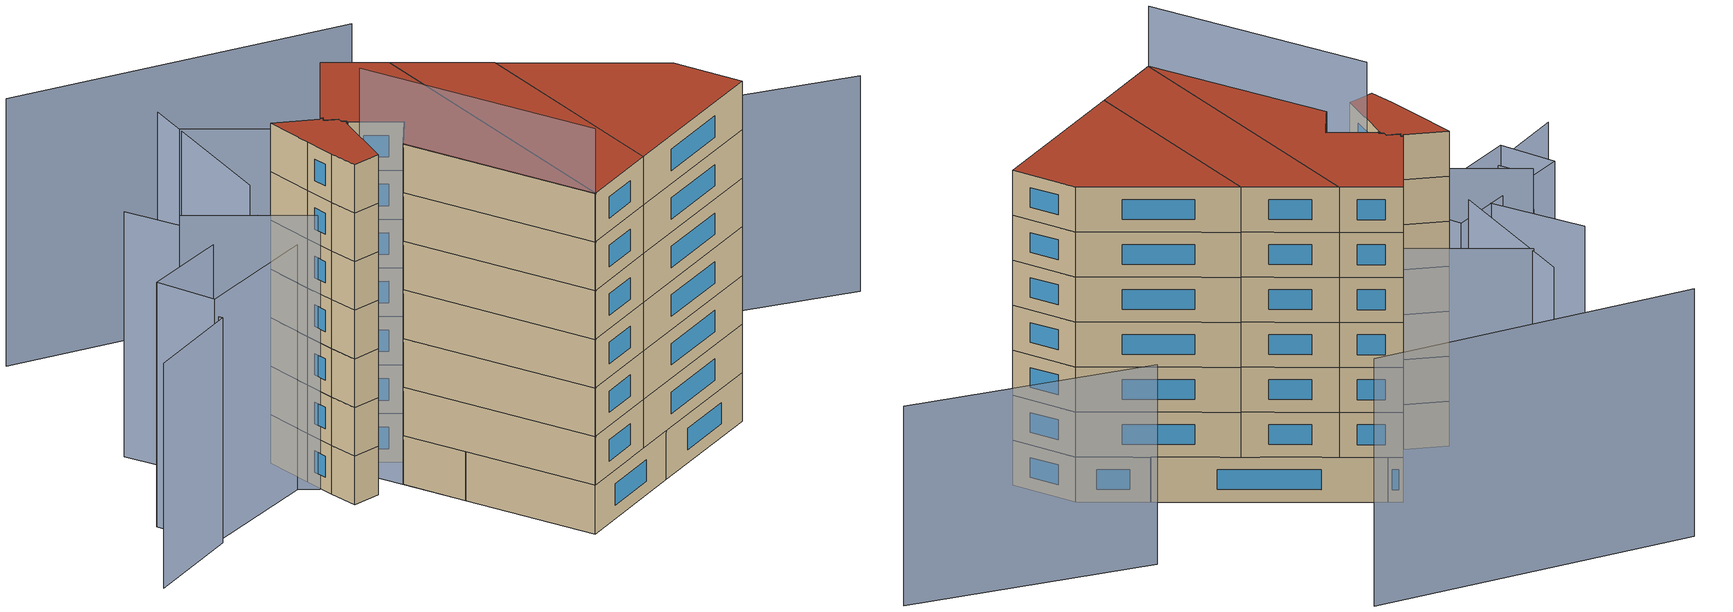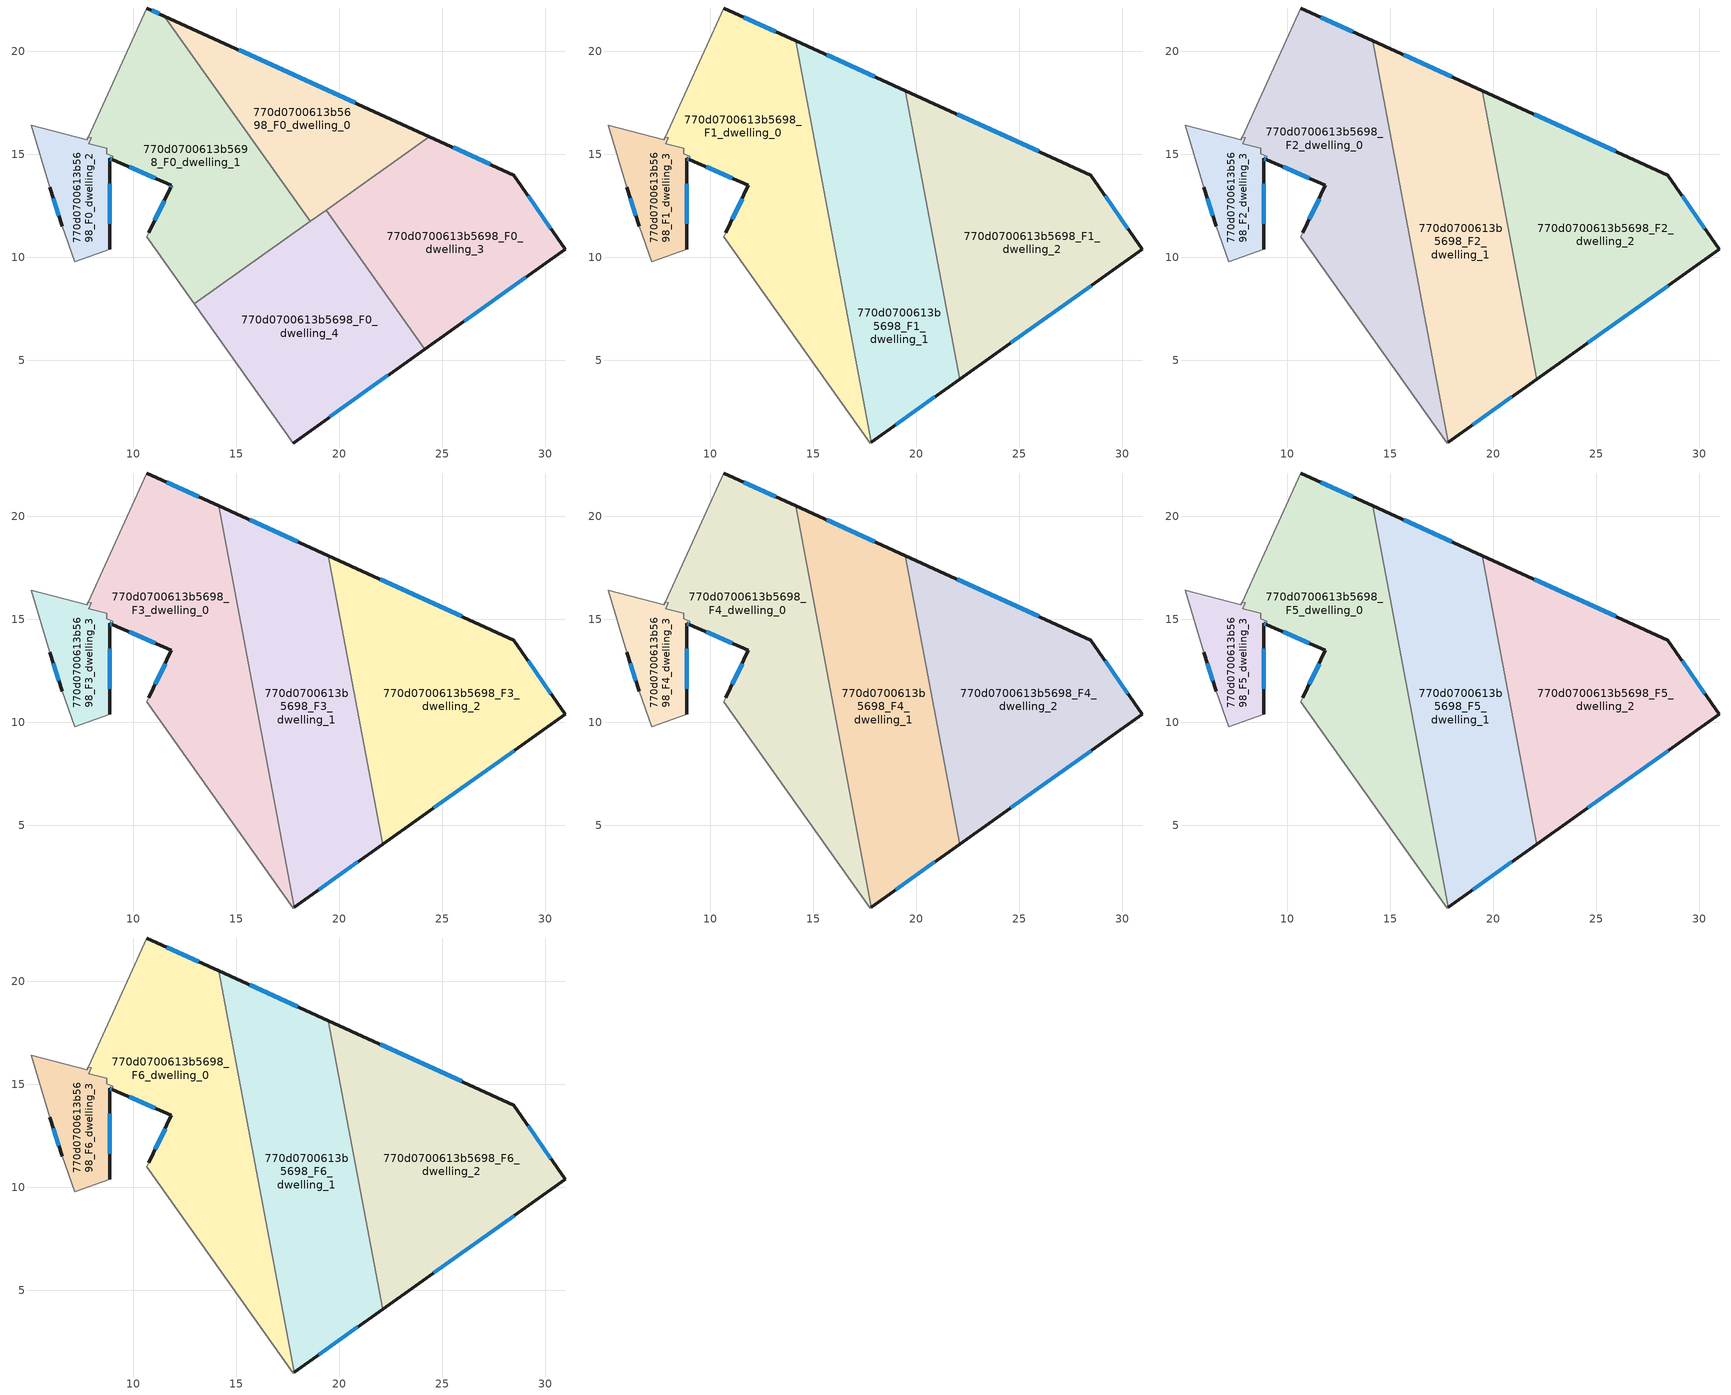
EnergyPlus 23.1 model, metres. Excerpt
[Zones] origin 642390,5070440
770d0700613b5698_F0_dwelling_0
 floor ground (EU_floor_Construction): 24.39,15.85 18.6,11.74 11.52,21.71 z0
 wall outside (EU_wall_Construction): 24.39,15.85 11.52,21.71 z0:3
 wall to 770d0700613b5698_F0_dwelling_1 (EU_wall_Construction): 11.52,21.71 18.6,11.74 z0:3
 wall to 770d0700613b5698_F0_dwelling_3 (EU_wall_Construction): 19.37,12.29 24.39,15.85 z0:3
 wall to 770d0700613b5698_F0_dwelling_4 (EU_wall_Construction): 18.6,11.74 19.37,12.29 z0:3
 window (EU_Window_Construction): 20.78,17.49 15.13,20.07 z0.84:2.16
770d0700613b5698_F0_dwelling_1
 floor ground (EU_floor_Construction): 11.52,21.71 18.6,11.74 12.97,7.74 10.66,10.99 10.76,11.19 11.8,13.36 11.86,13.49 9.01,14.73 9.01,14.89 8.71,15.02 8.71,15.29 7.84,15.52 7.97,15.8 7.82,15.83 10.67,22.1 z0
 wall outside (EU_wall_Construction): 9.01,14.73 11.86,13.49 11.8,13.36 10.76,11.19 / 11.52,21.71 10.67,22.1 z0:3
 wall adiabatic (EU_wall_Construction): 10.76,11.19 10.66,10.99 12.97,7.74 / 10.67,22.1 7.82,15.83 z0:3
 wall to 770d0700613b5698_F0_dwelling_2 (EU_wall_Construction): 7.82,15.83 7.97,15.8 7.84,15.52 8.71,15.29 8.71,15.02 9.01,14.89 9.01,14.73 z0:3
 wall to 770d0700613b5698_F0_dwelling_4 (EU_wall_Construction): 12.97,7.74 18.6,11.74 z0:3
 window (EU_Window_Construction): 11.51,12.75 11.05,11.8 / 11.85,13.46 11.82,13.4 / 9.81,14.38 11.06,13.84 / 11.28,21.82 10.91,21.99 z0.84:2.16
770d0700613b5698_F0_dwelling_2
 floor ground (EU_floor_Construction): 8.71,15.29 8.71,15.02 9.01,14.89 9.01,14.73 8.86,14.79 8.86,10.39 7.16,9.79 6.56,11.49 5.96,13.39 5.06,16.4 7.76,15.7 7.82,15.83 7.97,15.8 7.84,15.52 z0
 wall outside (EU_wall_Construction): 9.01,14.73 8.86,14.79 / 8.86,10.39 8.86,14.79 / 5.96,13.39 6.56,11.49 z0:3
 wall adiabatic (EU_wall_Construction): 6.56,11.49 7.16,9.79 8.86,10.39 / 7.82,15.83 7.76,15.7 5.06,16.4 5.96,13.39 z0:3
 window (EU_Window_Construction): 8.97,14.75 8.9,14.78 / 8.86,11.63 8.86,13.56 / 6.13,12.86 6.39,12.03 z0.84:2.16
770d0700613b5698_F0_dwelling_3
 floor ground (EU_floor_Construction): 28.48,13.99 30.98,10.38 24.17,5.54 19.37,12.29 24.39,15.85 z0
 wall outside (EU_wall_Construction): 24.17,5.54 30.98,10.38 28.48,13.99 24.39,15.85 z0:3
 wall to 770d0700613b5698_F0_dwelling_4 (EU_wall_Construction): 19.37,12.29 24.17,5.54 z0:3
 window (EU_Window_Construction): 27.33,14.51 25.53,15.33 / 30.28,11.39 29.18,12.98 / 26.08,6.9 29.07,9.03 z0.84:2.16
770d0700613b5698_F0_dwelling_4
 floor ground (EU_floor_Construction): 19.37,12.29 24.17,5.54 17.76,0.98 12.97,7.74 z0
 wall outside (EU_wall_Construction): 17.76,0.98 24.17,5.54 z0:3
 wall adiabatic (EU_wall_Construction): 12.97,7.74 17.76,0.98 z0:3
 window (EU_Window_Construction): 19.56,2.26 22.37,4.26 z0.84:2.16
770d0700613b5698_F1_dwelling_0
 floor to 770d0700613b5698_F0_dwelling_1 (EU_floor_Construction): 11.52,21.71 14.8,17.09 16.14,9.99 12.97,7.74 10.66,10.99 10.76,11.19 11.86,13.49 9.01,14.73 9.01,14.89 8.71,15.02 8.71,15.29 7.84,15.52 7.97,15.8 7.82,15.83 10.67,22.1 z3
 floor to 770d0700613b5698_F0_dwelling_0 (EU_floor_Construction): 14.16,20.51 14.8,17.09 11.52,21.71 z3
 floor to 770d0700613b5698_F0_dwelling_4 (EU_floor_Construction): 16.14,9.99 17.82,1.02 17.76,0.98 12.97,7.74 z3
 wall outside (EU_wall_Construction): 9.01,14.73 11.86,13.49 10.76,11.19 / 14.16,20.51 10.67,22.1 z3:6
 wall adiabatic (EU_wall_Construction): 10.76,11.19 10.66,10.99 17.76,0.98 17.82,1.02 / 10.67,22.1 7.82,15.83 z3:6
 wall to 770d0700613b5698_F1_dwelling_3 (EU_wall_Construction): 7.82,15.83 7.97,15.8 7.84,15.52 8.71,15.29 8.71,15.02 9.01,14.89 9.01,14.73 z3:6
 wall to 770d0700613b5698_F1_dwelling_1 (EU_wall_Construction): 17.82,1.02 14.16,20.51 z3:6
 window (EU_Window_Construction): 11.56,12.85 11.07,11.84 / 9.81,14.38 11.06,13.84 / 13.18,20.95 11.64,21.65 z3.84:5.16
770d0700613b5698_F1_dwelling_1
 floor to 770d0700613b5698_F0_dwelling_4 (EU_floor_Construction): 21,10 22.11,4.08 17.82,1.02 16.14,9.99 19.37,12.29 z3
 floor to 770d0700613b5698_F0_dwelling_3 (EU_floor_Construction): 20.43,13.04 21,10 19.37,12.29 z3
 floor to 770d0700613b5698_F0_dwelling_0 (EU_floor_Construction): 19.48,18.08 20.43,13.04 18.6,11.74 14.8,17.09 14.16,20.51 z3
 floor to 770d0700613b5698_F0_dwelling_1 (EU_floor_Construction): 14.8,17.09 18.6,11.74 16.14,9.99 z3
 wall outside (EU_wall_Construction): 19.48,18.08 14.16,20.51 / 17.82,1.02 22.11,4.08 z3:6
 wall to 770d0700613b5698_F1_dwelling_2 (EU_wall_Construction): 22.11,4.08 19.48,18.08 z3:6
 window (EU_Window_Construction): 17.99,18.76 15.65,19.83 / 19.02,1.88 20.91,3.22 z3.84:5.16
770d0700613b5698_F1_dwelling_2
 floor to 770d0700613b5698_F0_dwelling_3 (EU_floor_Construction): 28.48,13.99 30.98,10.38 24.17,5.54 21,10 20.43,13.04 24.39,15.85 z3
 floor to 770d0700613b5698_F0_dwelling_0 (EU_floor_Construction): 24.39,15.85 20.43,13.04 19.48,18.08 z3
 floor to 770d0700613b5698_F0_dwelling_4 (EU_floor_Construction): 21,10 24.17,5.54 22.11,4.08 z3
 wall outside (EU_wall_Construction): 22.11,4.08 30.98,10.38 28.48,13.99 19.48,18.08 z3:6
 window (EU_Window_Construction): 25.96,15.14 22,16.94 / 30.28,11.39 29.18,12.98 / 24.6,5.84 28.49,8.62 z3.84:5.16
770d0700613b5698_F1_dwelling_3
 floor to 770d0700613b5698_F0_dwelling_2 (EU_floor_Construction): 8.71,15.29 8.71,15.02 9.01,14.89 9.01,14.73 8.86,14.79 8.86,10.39 7.16,9.79 6.56,11.49 5.96,13.39 5.06,16.4 7.76,15.7 7.82,15.83 7.97,15.8 7.84,15.52 z3
 wall outside (EU_wall_Construction): 8.86,10.39 8.86,14.79 / 5.96,13.39 6.56,11.49 / 9.01,14.73 8.86,14.79 z3:6
 wall adiabatic (EU_wall_Construction): 6.56,11.49 7.16,9.79 8.86,10.39 / 7.82,15.83 7.76,15.7 5.06,16.4 5.96,13.39 z3:6
 window (EU_Window_Construction): 8.86,11.63 8.86,13.56 / 6.13,12.86 6.39,12.03 / 8.97,14.75 8.9,14.78 z3.84:5.16
770d0700613b5698_F2_dwelling_0
 floor to 770d0700613b5698_F1_dwelling_0 (EU_floor_Construction): 14.16,20.51 17.82,1.02 17.76,0.98 10.66,10.99 10.76,11.19 11.86,13.49 9.01,14.73 9.01,14.89 8.71,15.02 8.71,15.29 7.84,15.52 7.97,15.8 7.82,15.83 10.67,22.1 z6
 wall outside (EU_wall_Construction): 9.01,14.73 11.86,13.49 10.76,11.19 / 14.16,20.51 10.67,22.1 z6:9
 wall adiabatic (EU_wall_Construction): 10.76,11.19 10.66,10.99 17.76,0.98 17.82,1.02 / 10.67,22.1 7.82,15.83 z6:9
 wall to 770d0700613b5698_F2_dwelling_3 (EU_wall_Construction): 7.82,15.83 7.97,15.8 7.84,15.52 8.71,15.29 8.71,15.02 9.01,14.89 9.01,14.73 z6:9
 wall to 770d0700613b5698_F2_dwelling_1 (EU_wall_Construction): 17.82,1.02 14.16,20.51 z6:9
 window (EU_Window_Construction): 11.56,12.85 11.07,11.84 / 9.81,14.38 11.06,13.84 / 13.18,20.95 11.64,21.65 z6.84:8.16
770d0700613b5698_F2_dwelling_1
 floor to 770d0700613b5698_F1_dwelling_1 (EU_floor_Construction): 19.48,18.08 22.11,4.08 17.82,1.02 14.16,20.51 z6
 wall outside (EU_wall_Construction): 19.48,18.08 14.16,20.51 / 17.82,1.02 22.11,4.08 z6:9
 wall to 770d0700613b5698_F2_dwelling_2 (EU_wall_Construction): 22.11,4.08 19.48,18.08 z6:9
 window (EU_Window_Construction): 17.99,18.76 15.65,19.83 / 19.02,1.88 20.91,3.22 z6.84:8.16
770d0700613b5698_F2_dwelling_2
 floor to 770d0700613b5698_F1_dwelling_2 (EU_floor_Construction): 28.48,13.99 30.98,10.38 22.11,4.08 19.48,18.08 z6
 wall outside (EU_wall_Construction): 22.11,4.08 30.98,10.38 28.48,13.99 19.48,18.08 z6:9
 window (EU_Window_Construction): 25.96,15.14 22,16.94 / 30.28,11.39 29.18,12.98 / 24.6,5.84 28.49,8.62 z6.84:8.16
770d0700613b5698_F2_dwelling_3
 floor to 770d0700613b5698_F1_dwelling_3 (EU_floor_Construction): 8.71,15.29 8.71,15.02 9.01,14.89 9.01,14.73 8.86,14.79 8.86,10.39 7.16,9.79 6.56,11.49 5.96,13.39 5.06,16.4 7.76,15.7 7.82,15.83 7.97,15.8 7.84,15.52 z6
 wall outside (EU_wall_Construction): 8.86,10.39 8.86,14.79 / 5.96,13.39 6.56,11.49 / 9.01,14.73 8.86,14.79 z6:9
 wall adiabatic (EU_wall_Construction): 6.56,11.49 7.16,9.79 8.86,10.39 / 7.82,15.83 7.76,15.7 5.06,16.4 5.96,13.39 z6:9
 window (EU_Window_Construction): 8.86,11.63 8.86,13.56 / 6.13,12.86 6.39,12.03 / 8.97,14.75 8.9,14.78 z6.84:8.16
770d0700613b5698_F3_dwelling_0
 floor to 770d0700613b5698_F2_dwelling_0 (EU_floor_Construction): 14.16,20.51 17.82,1.02 17.76,0.98 10.66,10.99 10.76,11.19 11.86,13.49 9.01,14.73 9.01,14.89 8.71,15.02 8.71,15.29 7.84,15.52 7.97,15.8 7.82,15.83 10.67,22.1 z9
 wall outside (EU_wall_Construction): 9.01,14.73 11.86,13.49 10.76,11.19 / 14.16,20.51 10.67,22.1 z9:12
 wall adiabatic (EU_wall_Construction): 10.76,11.19 10.66,10.99 17.76,0.98 17.82,1.02 / 10.67,22.1 7.82,15.83 z9:12
 wall to 770d0700613b5698_F3_dwelling_3 (EU_wall_Construction): 7.82,15.83 7.97,15.8 7.84,15.52 8.71,15.29 8.71,15.02 9.01,14.89 9.01,14.73 z9:12
 wall to 770d0700613b5698_F3_dwelling_1 (EU_wall_Construction): 17.82,1.02 14.16,20.51 z9:12
 window (EU_Window_Construction): 11.56,12.85 11.07,11.84 / 9.81,14.38 11.06,13.84 / 13.18,20.95 11.64,21.65 z9.84:11.16
770d0700613b5698_F3_dwelling_1
 floor to 770d0700613b5698_F2_dwelling_1 (EU_floor_Construction): 19.48,18.08 22.11,4.08 17.82,1.02 14.16,20.51 z9
 wall outside (EU_wall_Construction): 19.48,18.08 14.16,20.51 / 17.82,1.02 22.11,4.08 z9:12
 wall to 770d0700613b5698_F3_dwelling_2 (EU_wall_Construction): 22.11,4.08 19.48,18.08 z9:12
 window (EU_Window_Construction): 17.99,18.76 15.65,19.83 / 19.02,1.88 20.91,3.22 z9.84:11.16
770d0700613b5698_F3_dwelling_2
 floor to 770d0700613b5698_F2_dwelling_2 (EU_floor_Construction): 28.48,13.99 30.98,10.38 22.11,4.08 19.48,18.08 z9
 wall outside (EU_wall_Construction): 22.11,4.08 30.98,10.38 28.48,13.99 19.48,18.08 z9:12
 window (EU_Window_Construction): 25.96,15.14 22,16.94 / 30.28,11.39 29.18,12.98 / 24.6,5.84 28.49,8.62 z9.84:11.16
770d0700613b5698_F3_dwelling_3
 floor to 770d0700613b5698_F2_dwelling_3 (EU_floor_Construction): 8.71,15.29 8.71,15.02 9.01,14.89 9.01,14.73 8.86,14.79 8.86,10.39 7.16,9.79 6.56,11.49 5.96,13.39 5.06,16.4 7.76,15.7 7.82,15.83 7.97,15.8 7.84,15.52 z9
 wall outside (EU_wall_Construction): 8.86,10.39 8.86,14.79 / 5.96,13.39 6.56,11.49 / 9.01,14.73 8.86,14.79 z9:12
 wall adiabatic (EU_wall_Construction): 6.56,11.49 7.16,9.79 8.86,10.39 / 7.82,15.83 7.76,15.7 5.06,16.4 5.96,13.39 z9:12
 window (EU_Window_Construction): 8.86,11.63 8.86,13.56 / 6.13,12.86 6.39,12.03 / 8.97,14.75 8.9,14.78 z9.84:11.16
770d0700613b5698_F4_dwelling_0
 floor to 770d0700613b5698_F3_dwelling_0 (EU_floor_Construction): 14.16,20.51 17.82,1.02 17.76,0.98 10.66,10.99 10.76,11.19 11.86,13.49 9.01,14.73 9.01,14.89 8.71,15.02 8.71,15.29 7.84,15.52 7.97,15.8 7.82,15.83 10.67,22.1 z12
 wall outside (EU_wall_Construction): 9.01,14.73 11.86,13.49 10.76,11.19 / 14.16,20.51 10.67,22.1 z12:15
 wall adiabatic (EU_wall_Construction): 10.76,11.19 10.66,10.99 17.76,0.98 17.82,1.02 / 10.67,22.1 7.82,15.83 z12:15
 wall to 770d0700613b5698_F4_dwelling_3 (EU_wall_Construction): 7.82,15.83 7.97,15.8 7.84,15.52 8.71,15.29 8.71,15.02 9.01,14.89 9.01,14.73 z12:15
 wall to 770d0700613b5698_F4_dwelling_1 (EU_wall_Construction): 17.82,1.02 14.16,20.51 z12:15
 window (EU_Window_Construction): 11.56,12.85 11.07,11.84 / 9.81,14.38 11.06,13.84 / 13.18,20.95 11.64,21.65 z12.84:14.16
770d0700613b5698_F4_dwelling_1
 floor to 770d0700613b5698_F3_dwelling_1 (EU_floor_Construction): 19.48,18.08 22.11,4.08 17.82,1.02 14.16,20.51 z12
 wall outside (EU_wall_Construction): 19.48,18.08 14.16,20.51 / 17.82,1.02 22.11,4.08 z12:15
 wall to 770d0700613b5698_F4_dwelling_2 (EU_wall_Construction): 22.11,4.08 19.48,18.08 z12:15
 window (EU_Window_Construction): 17.99,18.76 15.65,19.83 / 19.02,1.88 20.91,3.22 z12.84:14.16
770d0700613b5698_F4_dwelling_2
 floor to 770d0700613b5698_F3_dwelling_2 (EU_floor_Construction): 28.48,13.99 30.98,10.38 22.11,4.08 19.48,18.08 z12
 wall outside (EU_wall_Construction): 22.11,4.08 30.98,10.38 28.48,13.99 19.48,18.08 z12:15
 window (EU_Window_Construction): 25.96,15.14 22,16.94 / 30.28,11.39 29.18,12.98 / 24.6,5.84 28.49,8.62 z12.84:14.16
770d0700613b5698_F4_dwelling_3
 floor to 770d0700613b5698_F3_dwelling_3 (EU_floor_Construction): 8.71,15.29 8.71,15.02 9.01,14.89 9.01,14.73 8.86,14.79 8.86,10.39 7.16,9.79 6.56,11.49 5.96,13.39 5.06,16.4 7.76,15.7 7.82,15.83 7.97,15.8 7.84,15.52 z12
 wall outside (EU_wall_Construction): 8.86,10.39 8.86,14.79 / 5.96,13.39 6.56,11.49 / 9.01,14.73 8.86,14.79 z12:15
 wall adiabatic (EU_wall_Construction): 6.56,11.49 7.16,9.79 8.86,10.39 / 7.82,15.83 7.76,15.7 5.06,16.4 5.96,13.39 z12:15
 window (EU_Window_Construction): 8.86,11.63 8.86,13.56 / 6.13,12.86 6.39,12.03 / 8.97,14.75 8.9,14.78 z12.84:14.16
770d0700613b5698_F5_dwelling_0
 floor to 770d0700613b5698_F4_dwelling_0 (EU_floor_Construction): 14.16,20.51 17.82,1.02 17.76,0.98 10.66,10.99 10.76,11.19 11.86,13.49 9.01,14.73 9.01,14.89 8.71,15.02 8.71,15.29 7.84,15.52 7.97,15.8 7.82,15.83 10.67,22.1 z15
 wall outside (EU_wall_Construction): 9.01,14.73 11.86,13.49 10.76,11.19 / 14.16,20.51 10.67,22.1 z15:18
 wall adiabatic (EU_wall_Construction): 10.76,11.19 10.66,10.99 17.76,0.98 17.82,1.02 / 10.67,22.1 7.82,15.83 z15:18
 wall to 770d0700613b5698_F5_dwelling_3 (EU_wall_Construction): 7.82,15.83 7.97,15.8 7.84,15.52 8.71,15.29 8.71,15.02 9.01,14.89 9.01,14.73 z15:18
 wall to 770d0700613b5698_F5_dwelling_1 (EU_wall_Construction): 17.82,1.02 14.16,20.51 z15:18
 window (EU_Window_Construction): 11.56,12.85 11.07,11.84 / 9.81,14.38 11.06,13.84 / 13.18,20.95 11.64,21.65 z15.84:17.16
770d0700613b5698_F5_dwelling_1
 floor to 770d0700613b5698_F4_dwelling_1 (EU_floor_Construction): 19.48,18.08 22.11,4.08 17.82,1.02 14.16,20.51 z15
 wall outside (EU_wall_Construction): 19.48,18.08 14.16,20.51 / 17.82,1.02 22.11,4.08 z15:18
 wall to 770d0700613b5698_F5_dwelling_2 (EU_wall_Construction): 22.11,4.08 19.48,18.08 z15:18
 window (EU_Window_Construction): 17.99,18.76 15.65,19.83 / 19.02,1.88 20.91,3.22 z15.84:17.16
770d0700613b5698_F5_dwelling_2
 floor to 770d0700613b5698_F4_dwelling_2 (EU_floor_Construction): 28.48,13.99 30.98,10.38 22.11,4.08 19.48,18.08 z15
 wall outside (EU_wall_Construction): 22.11,4.08 30.98,10.38 28.48,13.99 19.48,18.08 z15:18
 window (EU_Window_Construction): 25.96,15.14 22,16.94 / 30.28,11.39 29.18,12.98 / 24.6,5.84 28.49,8.62 z15.84:17.16
770d0700613b5698_F5_dwelling_3
 floor to 770d0700613b5698_F4_dwelling_3 (EU_floor_Construction): 8.71,15.29 8.71,15.02 9.01,14.89 9.01,14.73 8.86,14.79 8.86,10.39 7.16,9.79 6.56,11.49 5.96,13.39 5.06,16.4 7.76,15.7 7.82,15.83 7.97,15.8 7.84,15.52 z15
 wall outside (EU_wall_Construction): 8.86,10.39 8.86,14.79 / 5.96,13.39 6.56,11.49 / 9.01,14.73 8.86,14.79 z15:18
 wall adiabatic (EU_wall_Construction): 6.56,11.49 7.16,9.79 8.86,10.39 / 7.82,15.83 7.76,15.7 5.06,16.4 5.96,13.39 z15:18
 window (EU_Window_Construction): 8.86,11.63 8.86,13.56 / 6.13,12.86 6.39,12.03 / 8.97,14.75 8.9,14.78 z15.84:17.16
770d0700613b5698_F6_dwelling_0
 floor to 770d0700613b5698_F5_dwelling_0 (EU_floor_Construction): 14.16,20.51 17.82,1.02 17.76,0.98 10.66,10.99 10.76,11.19 11.86,13.49 9.01,14.73 9.01,14.89 8.71,15.02 8.71,15.29 7.84,15.52 7.97,15.8 7.82,15.83 10.67,22.1 z18
 wall outside (EU_wall_Construction): 9.01,14.73 11.86,13.49 10.76,11.19 / 14.16,20.51 10.67,22.1 z18:21
 wall adiabatic (EU_wall_Construction): 10.76,11.19 10.66,10.99 17.76,0.98 17.82,1.02 / 10.67,22.1 7.82,15.83 z18:21
 wall to 770d0700613b5698_F6_dwelling_3 (EU_wall_Construction): 7.82,15.83 7.97,15.8 7.84,15.52 8.71,15.29 8.71,15.02 9.01,14.89 9.01,14.73 z18:21
 wall to 770d0700613b5698_F6_dwelling_1 (EU_wall_Construction): 17.82,1.02 14.16,20.51 z18:21
 window (EU_Window_Construction): 11.56,12.85 11.07,11.84 / 9.81,14.38 11.06,13.84 / 13.18,20.95 11.64,21.65 z18.84:20.16
 roof outside (EU_roof_Construction): 17.82,1.02 14.16,20.51 10.67,22.1 7.82,15.83 7.97,15.8 7.84,15.52 8.71,15.29 8.71,15.02 9.01,14.89 9.01,14.73 11.86,13.49 10.76,11.19 10.66,10.99 17.76,0.98 z21
770d0700613b5698_F6_dwelling_1
 floor to 770d0700613b5698_F5_dwelling_1 (EU_floor_Construction): 19.48,18.08 22.11,4.08 17.82,1.02 14.16,20.51 z18
 wall outside (EU_wall_Construction): 19.48,18.08 14.16,20.51 / 17.82,1.02 22.11,4.08 z18:21
 wall to 770d0700613b5698_F6_dwelling_2 (EU_wall_Construction): 22.11,4.08 19.48,18.08 z18:21
 window (EU_Window_Construction): 17.99,18.76 15.65,19.83 / 19.02,1.88 20.91,3.22 z18.84:20.16
 roof outside (EU_roof_Construction): 22.11,4.08 19.48,18.08 14.16,20.51 17.82,1.02 z21
770d0700613b5698_F6_dwelling_2
 floor to 770d0700613b5698_F5_dwelling_2 (EU_floor_Construction): 28.48,13.99 30.98,10.38 22.11,4.08 19.48,18.08 z18
 wall outside (EU_wall_Construction): 22.11,4.08 30.98,10.38 28.48,13.99 19.48,18.08 z18:21
 window (EU_Window_Construction): 25.96,15.14 22,16.94 / 30.28,11.39 29.18,12.98 / 24.6,5.84 28.49,8.62 z18.84:20.16
 roof outside (EU_roof_Construction): 30.98,10.38 28.48,13.99 19.48,18.08 22.11,4.08 z21
770d0700613b5698_F6_dwelling_3
 floor to 770d0700613b5698_F5_dwelling_3 (EU_floor_Construction): 8.71,15.29 8.71,15.02 9.01,14.89 9.01,14.73 8.86,14.79 8.86,10.39 7.16,9.79 6.56,11.49 5.96,13.39 5.06,16.4 7.76,15.7 7.82,15.83 7.97,15.8 7.84,15.52 z18
 wall outside (EU_wall_Construction): 8.86,10.39 8.86,14.79 / 5.96,13.39 6.56,11.49 / 9.01,14.73 8.86,14.79 z18:21
 wall adiabatic (EU_wall_Construction): 6.56,11.49 7.16,9.79 8.86,10.39 / 7.82,15.83 7.76,15.7 5.06,16.4 5.96,13.39 z18:21
 window (EU_Window_Construction): 8.86,11.63 8.86,13.56 / 6.13,12.86 6.39,12.03 / 8.97,14.75 8.9,14.78 z18.84:20.16
 roof outside (EU_roof_Construction): 8.86,10.39 8.86,14.79 9.01,14.73 9.01,14.89 8.71,15.02 8.71,15.29 7.84,15.52 7.97,15.8 7.82,15.83 7.76,15.7 5.06,16.4 5.96,13.39 6.56,11.49 7.16,9.79 z21
shading: 9.05,13.27 17.76,0.98 z0:25; 43.6,22.43 27.48,23.6 z0:13.3; -3.57,11.45 -1.45,8.49 / -1.45,8.49 -6.75,4.69 z0:13.9; -1.94,20.52 1.87,15.37 / 6.65,13.82 -1.89,8.55 / -1.89,8.55 -3.92,11.84 / -3.92,11.84 4.62,17.11 / 4.62,17.11 6.65,13.82 z0:15.1; 10.67,22.1 6.23,12.32 / 6.23,12.32 -0.85,15.53 / -0.85,15.53 3.58,25.31 / 3.58,25.31 10.67,22.1 z0:16.9; 3.43,27.91 4.31,17.55 z0:16.8; 18.02,34.09 -3.26,33.46 z0:16.5
[Building]
EU S2 Campaign: North Axis=0; Terrain=City; Solar Distribution=FullExterior
[Site:Location]
Lyon-Bron: Latitude=45.75; Longitude=5; Time Zone=1; Elevation=198
[SizingPeriod:WeatherFileDays]
AnnualSizingPeriod: Begin Month=1; Begin Day of Month=1; End Month=12; End Day of Month=31; Day of Week for Start Day=Monday; Use Weather File Daylight Saving Period=No; Use Weather File Rain and Snow Indicators=No
[MATERIAL]
EU_InternalMass_Material: Roughness=MediumRough; Thickness=0.1; Conductivity=1; Density=1800; Specific Heat=900; Thermal Absorptance=0.9; Solar Absorptance=0.7; Visible Absorptance=0.7
[MATERIAL:NOMASS] Roughness=MediumRough; Thermal Absorptance=0.9; Solar Absorptance=0.7; Visible Absorptance=0.7
Name | Thermal Resistance
EU_wall_NoMass | 0.776494
EU_roof_NoMass | 0.486893
EU_floor_NoMass | 0.421597
[WINDOWMATERIAL:SIMPLEGLAZINGSYSTEM]
EU_Window_SimpleGlazing: UFactor=4.24961; Solar Heat Gain Coefficient=0.83; Visible Transmittance=0.83
[CONSTRUCTION]
EU_wall_Construction: EU_wall_NoMass
EU_roof_Construction: EU_roof_NoMass
EU_floor_Construction: EU_floor_NoMass
EU_InternalMass_Construction: EU_InternalMass_Material
EU_Window_Construction: EU_Window_SimpleGlazing
[ZONE] Type=1; Multiplier=1; Ceiling Height=autocalculate; Floor Area=autocalculate; Part of Total Floor Area=Yes
Name | Volume
770d0700613b5698_F0_dwelling_0 | 130.126
770d0700613b5698_F1_dwelling_0; 770d0700613b5698_F2_dwelling_0; 770d0700613b5698_F3_dwelling_0; 770d0700613b5698_F4_dwelling_0; 770d0700613b5698_F5_dwelling_0; 770d0700613b5698_F6_dwelling_0 | 244.367
770d0700613b5698_F0_dwelling_1 | 212.621
770d0700613b5698_F1_dwelling_1; 770d0700613b5698_F2_dwelling_1; 770d0700613b5698_F3_dwelling_1; 770d0700613b5698_F4_dwelling_1; 770d0700613b5698_F5_dwelling_1; 770d0700613b5698_F6_dwelling_1 | 244.384
770d0700613b5698_F0_dwelling_2; 770d0700613b5698_F1_dwelling_3; 770d0700613b5698_F2_dwelling_3; 770d0700613b5698_F3_dwelling_3; 770d0700613b5698_F4_dwelling_3; 770d0700613b5698_F5_dwelling_3; 770d0700613b5698_F6_dwelling_3 | 47.6484
770d0700613b5698_F1_dwelling_2; 770d0700613b5698_F2_dwelling_2; 770d0700613b5698_F3_dwelling_2; 770d0700613b5698_F4_dwelling_2; 770d0700613b5698_F5_dwelling_2; 770d0700613b5698_F6_dwelling_2 | 244.385
770d0700613b5698_F0_dwelling_3 | 195.211
770d0700613b5698_F0_dwelling_4 | 195.199
[INTERNALMASS] Construction=EU_InternalMass_Construction
Name | Zone or ZoneList | Surface Area
770d0700613b5698_F0_dwelling_0_EU_InternalMass | 770d0700613b5698_F0_dwelling_0 | 43.3754
770d0700613b5698_F0_dwelling_1_EU_InternalMass | 770d0700613b5698_F0_dwelling_1 | 70.8742
770d0700613b5698_F0_dwelling_2_EU_InternalMass | 770d0700613b5698_F0_dwelling_2 | 15.8824
770d0700613b5698_F0_dwelling_3_EU_InternalMass | 770d0700613b5698_F0_dwelling_3 | 65.0708
770d0700613b5698_F0_dwelling_4_EU_InternalMass | 770d0700613b5698_F0_dwelling_4 | 65.0666
770d0700613b5698_F1_dwelling_0_EU_InternalMass | 770d0700613b5698_F1_dwelling_0 | 81.456
770d0700613b5698_F1_dwelling_1_EU_InternalMass | 770d0700613b5698_F1_dwelling_1 | 81.4618
770d0700613b5698_F1_dwelling_2_EU_InternalMass | 770d0700613b5698_F1_dwelling_2 | 81.4617
770d0700613b5698_F1_dwelling_3_EU_InternalMass | 770d0700613b5698_F1_dwelling_3 | 15.8824
770d0700613b5698_F2_dwelling_0_EU_InternalMass | 770d0700613b5698_F2_dwelling_0 | 81.456
770d0700613b5698_F2_dwelling_1_EU_InternalMass | 770d0700613b5698_F2_dwelling_1 | 81.4618
770d0700613b5698_F2_dwelling_2_EU_InternalMass | 770d0700613b5698_F2_dwelling_2 | 81.4617
770d0700613b5698_F2_dwelling_3_EU_InternalMass | 770d0700613b5698_F2_dwelling_3 | 15.8824
770d0700613b5698_F3_dwelling_0_EU_InternalMass | 770d0700613b5698_F3_dwelling_0 | 81.456
770d0700613b5698_F3_dwelling_1_EU_InternalMass | 770d0700613b5698_F3_dwelling_1 | 81.4618
770d0700613b5698_F3_dwelling_2_EU_InternalMass | 770d0700613b5698_F3_dwelling_2 | 81.4617
770d0700613b5698_F3_dwelling_3_EU_InternalMass | 770d0700613b5698_F3_dwelling_3 | 15.8824
770d0700613b5698_F4_dwelling_0_EU_InternalMass | 770d0700613b5698_F4_dwelling_0 | 81.456
770d0700613b5698_F4_dwelling_1_EU_InternalMass | 770d0700613b5698_F4_dwelling_1 | 81.4618
770d0700613b5698_F4_dwelling_2_EU_InternalMass | 770d0700613b5698_F4_dwelling_2 | 81.4617
770d0700613b5698_F4_dwelling_3_EU_InternalMass | 770d0700613b5698_F4_dwelling_3 | 15.8824
770d0700613b5698_F5_dwelling_0_EU_InternalMass | 770d0700613b5698_F5_dwelling_0 | 81.456
770d0700613b5698_F5_dwelling_1_EU_InternalMass | 770d0700613b5698_F5_dwelling_1 | 81.4618
770d0700613b5698_F5_dwelling_2_EU_InternalMass | 770d0700613b5698_F5_dwelling_2 | 81.4617
770d0700613b5698_F5_dwelling_3_EU_InternalMass | 770d0700613b5698_F5_dwelling_3 | 15.8824
770d0700613b5698_F6_dwelling_0_EU_InternalMass | 770d0700613b5698_F6_dwelling_0 | 81.456
770d0700613b5698_F6_dwelling_1_EU_InternalMass | 770d0700613b5698_F6_dwelling_1 | 81.4618
770d0700613b5698_F6_dwelling_2_EU_InternalMass | 770d0700613b5698_F6_dwelling_2 | 81.4617
770d0700613b5698_F6_dwelling_3_EU_InternalMass | 770d0700613b5698_F6_dwelling_3 | 15.8824
[OTHEREQUIPMENT] Fuel Type=Electricity; Design Level Calculation Method=Watts/Area; Power per Zone Floor Area=1; Fraction Latent=0; Fraction Radiant=0; Fraction Lost=0; Carbon Dioxide Generation Rate=0; EndUse Subcategory=EU_Step8_InternalGains
Name | Zone or ZoneList or Space or SpaceList | Schedule
EU_Step8_InternalGain_770d0700613b5698_F0_dwelling_0_f000 | 770d0700613b5698_F0_dwelling_0 | EU_Step8_GainSchedule_770d0700613b5698_F0_dwelling_0_f000
EU_Step8_InternalGain_770d0700613b5698_F0_dwelling_1_f000 | 770d0700613b5698_F0_dwelling_1 | EU_Step8_GainSchedule_770d0700613b5698_F0_dwelling_1_f000
EU_Step8_InternalGain_770d0700613b5698_F0_dwelling_2_f000 | 770d0700613b5698_F0_dwelling_2 | EU_Step8_GainSchedule_770d0700613b5698_F0_dwelling_2_f000
EU_Step8_InternalGain_770d0700613b5698_F0_dwelling_3_f000 | 770d0700613b5698_F0_dwelling_3 | EU_Step8_GainSchedule_770d0700613b5698_F0_dwelling_3_f000
EU_Step8_InternalGain_770d0700613b5698_F0_dwelling_4_f000 | 770d0700613b5698_F0_dwelling_4 | EU_Step8_GainSchedule_770d0700613b5698_F0_dwelling_4_f000
EU_Step8_InternalGain_770d0700613b5698_F1_dwelling_0_f000 | 770d0700613b5698_F1_dwelling_0 | EU_Step8_GainSchedule_770d0700613b5698_F1_dwelling_0_f000
EU_Step8_InternalGain_770d0700613b5698_F1_dwelling_1_f000 | 770d0700613b5698_F1_dwelling_1 | EU_Step8_GainSchedule_770d0700613b5698_F1_dwelling_1_f000
EU_Step8_InternalGain_770d0700613b5698_F1_dwelling_2_f000 | 770d0700613b5698_F1_dwelling_2 | EU_Step8_GainSchedule_770d0700613b5698_F1_dwelling_2_f000
EU_Step8_InternalGain_770d0700613b5698_F1_dwelling_3_f000 | 770d0700613b5698_F1_dwelling_3 | EU_Step8_GainSchedule_770d0700613b5698_F1_dwelling_3_f000
EU_Step8_InternalGain_770d0700613b5698_F2_dwelling_0_f000 | 770d0700613b5698_F2_dwelling_0 | EU_Step8_GainSchedule_770d0700613b5698_F2_dwelling_0_f000
EU_Step8_InternalGain_770d0700613b5698_F2_dwelling_1_f000 | 770d0700613b5698_F2_dwelling_1 | EU_Step8_GainSchedule_770d0700613b5698_F2_dwelling_1_f000
EU_Step8_InternalGain_770d0700613b5698_F2_dwelling_2_f000 | 770d0700613b5698_F2_dwelling_2 | EU_Step8_GainSchedule_770d0700613b5698_F2_dwelling_2_f000
EU_Step8_InternalGain_770d0700613b5698_F2_dwelling_3_f000 | 770d0700613b5698_F2_dwelling_3 | EU_Step8_GainSchedule_770d0700613b5698_F2_dwelling_3_f000
EU_Step8_InternalGain_770d0700613b5698_F3_dwelling_0_f000 | 770d0700613b5698_F3_dwelling_0 | EU_Step8_GainSchedule_770d0700613b5698_F3_dwelling_0_f000
EU_Step8_InternalGain_770d0700613b5698_F3_dwelling_1_f000 | 770d0700613b5698_F3_dwelling_1 | EU_Step8_GainSchedule_770d0700613b5698_F3_dwelling_1_f000
EU_Step8_InternalGain_770d0700613b5698_F3_dwelling_2_f000 | 770d0700613b5698_F3_dwelling_2 | EU_Step8_GainSchedule_770d0700613b5698_F3_dwelling_2_f000
EU_Step8_InternalGain_770d0700613b5698_F3_dwelling_3_f000 | 770d0700613b5698_F3_dwelling_3 | EU_Step8_GainSchedule_770d0700613b5698_F3_dwelling_3_f000
EU_Step8_InternalGain_770d0700613b5698_F4_dwelling_0_f000 | 770d0700613b5698_F4_dwelling_0 | EU_Step8_GainSchedule_770d0700613b5698_F4_dwelling_0_f000
EU_Step8_InternalGain_770d0700613b5698_F4_dwelling_1_f000 | 770d0700613b5698_F4_dwelling_1 | EU_Step8_GainSchedule_770d0700613b5698_F4_dwelling_1_f000
EU_Step8_InternalGain_770d0700613b5698_F4_dwelling_2_f000 | 770d0700613b5698_F4_dwelling_2 | EU_Step8_GainSchedule_770d0700613b5698_F4_dwelling_2_f000
EU_Step8_InternalGain_770d0700613b5698_F4_dwelling_3_f000 | 770d0700613b5698_F4_dwelling_3 | EU_Step8_GainSchedule_770d0700613b5698_F4_dwelling_3_f000
EU_Step8_InternalGain_770d0700613b5698_F5_dwelling_0_f000 | 770d0700613b5698_F5_dwelling_0 | EU_Step8_GainSchedule_770d0700613b5698_F5_dwelling_0_f000
EU_Step8_InternalGain_770d0700613b5698_F5_dwelling_1_f000 | 770d0700613b5698_F5_dwelling_1 | EU_Step8_GainSchedule_770d0700613b5698_F5_dwelling_1_f000
EU_Step8_InternalGain_770d0700613b5698_F5_dwelling_2_f000 | 770d0700613b5698_F5_dwelling_2 | EU_Step8_GainSchedule_770d0700613b5698_F5_dwelling_2_f000
EU_Step8_InternalGain_770d0700613b5698_F5_dwelling_3_f000 | 770d0700613b5698_F5_dwelling_3 | EU_Step8_GainSchedule_770d0700613b5698_F5_dwelling_3_f000
EU_Step8_InternalGain_770d0700613b5698_F6_dwelling_0_f000 | 770d0700613b5698_F6_dwelling_0 | EU_Step8_GainSchedule_770d0700613b5698_F6_dwelling_0_f000
EU_Step8_InternalGain_770d0700613b5698_F6_dwelling_1_f000 | 770d0700613b5698_F6_dwelling_1 | EU_Step8_GainSchedule_770d0700613b5698_F6_dwelling_1_f000
EU_Step8_InternalGain_770d0700613b5698_F6_dwelling_2_f000 | 770d0700613b5698_F6_dwelling_2 | EU_Step8_GainSchedule_770d0700613b5698_F6_dwelling_2_f000
EU_Step8_InternalGain_770d0700613b5698_F6_dwelling_3_f000 | 770d0700613b5698_F6_dwelling_3 | EU_Step8_GainSchedule_770d0700613b5698_F6_dwelling_3_f000
[ZONEVENTILATION:DESIGNFLOWRATE] Schedule=EU_AlwaysOn; Design Flow Rate Calculation Method=AirChanges/Hour; Air Changes per Hour=0.693814; Ventilation Type=Natural; Fan Pressure Rise=0; Fan Total Efficiency=1; Constant Term Coefficient=1; Temperature Term Coefficient=0; Velocity Term Coefficient=0; Velocity Squared Term Coefficient=0; Minimum Indoor Temperature=-100; Maximum Indoor Temperature=100; Delta Temperature=-100; Minimum Outdoor Temperature=-100; Maximum Outdoor Temperature=100; Maximum Wind Speed=40
Name | Zone or ZoneList or Space or SpaceList
EU_ConstantAir_770d0700613b5698_F0_dwelling_0 | 770d0700613b5698_F0_dwelling_0
EU_ConstantAir_770d0700613b5698_F0_dwelling_1 | 770d0700613b5698_F0_dwelling_1
EU_ConstantAir_770d0700613b5698_F0_dwelling_2 | 770d0700613b5698_F0_dwelling_2
EU_ConstantAir_770d0700613b5698_F0_dwelling_3 | 770d0700613b5698_F0_dwelling_3
EU_ConstantAir_770d0700613b5698_F0_dwelling_4 | 770d0700613b5698_F0_dwelling_4
EU_ConstantAir_770d0700613b5698_F1_dwelling_0 | 770d0700613b5698_F1_dwelling_0
EU_ConstantAir_770d0700613b5698_F1_dwelling_1 | 770d0700613b5698_F1_dwelling_1
EU_ConstantAir_770d0700613b5698_F1_dwelling_2 | 770d0700613b5698_F1_dwelling_2
EU_ConstantAir_770d0700613b5698_F1_dwelling_3 | 770d0700613b5698_F1_dwelling_3
EU_ConstantAir_770d0700613b5698_F2_dwelling_0 | 770d0700613b5698_F2_dwelling_0
EU_ConstantAir_770d0700613b5698_F2_dwelling_1 | 770d0700613b5698_F2_dwelling_1
EU_ConstantAir_770d0700613b5698_F2_dwelling_2 | 770d0700613b5698_F2_dwelling_2
EU_ConstantAir_770d0700613b5698_F2_dwelling_3 | 770d0700613b5698_F2_dwelling_3
EU_ConstantAir_770d0700613b5698_F3_dwelling_0 | 770d0700613b5698_F3_dwelling_0
EU_ConstantAir_770d0700613b5698_F3_dwelling_1 | 770d0700613b5698_F3_dwelling_1
EU_ConstantAir_770d0700613b5698_F3_dwelling_2 | 770d0700613b5698_F3_dwelling_2
EU_ConstantAir_770d0700613b5698_F3_dwelling_3 | 770d0700613b5698_F3_dwelling_3
EU_ConstantAir_770d0700613b5698_F4_dwelling_0 | 770d0700613b5698_F4_dwelling_0
EU_ConstantAir_770d0700613b5698_F4_dwelling_1 | 770d0700613b5698_F4_dwelling_1
EU_ConstantAir_770d0700613b5698_F4_dwelling_2 | 770d0700613b5698_F4_dwelling_2
EU_ConstantAir_770d0700613b5698_F4_dwelling_3 | 770d0700613b5698_F4_dwelling_3
EU_ConstantAir_770d0700613b5698_F5_dwelling_0 | 770d0700613b5698_F5_dwelling_0
EU_ConstantAir_770d0700613b5698_F5_dwelling_1 | 770d0700613b5698_F5_dwelling_1
EU_ConstantAir_770d0700613b5698_F5_dwelling_2 | 770d0700613b5698_F5_dwelling_2
EU_ConstantAir_770d0700613b5698_F5_dwelling_3 | 770d0700613b5698_F5_dwelling_3
EU_ConstantAir_770d0700613b5698_F6_dwelling_0 | 770d0700613b5698_F6_dwelling_0
EU_ConstantAir_770d0700613b5698_F6_dwelling_1 | 770d0700613b5698_F6_dwelling_1
EU_ConstantAir_770d0700613b5698_F6_dwelling_2 | 770d0700613b5698_F6_dwelling_2
EU_ConstantAir_770d0700613b5698_F6_dwelling_3 | 770d0700613b5698_F6_dwelling_3
[HVACTEMPLATE:THERMOSTAT] Constant Heating Setpoint=20; Constant Cooling Setpoint=50
EU_HeatOnly_770d0700613b5698_F0_dwelling_0; EU_HeatOnly_770d0700613b5698_F0_dwelling_1; EU_HeatOnly_770d0700613b5698_F0_dwelling_2; EU_HeatOnly_770d0700613b5698_F0_dwelling_3; EU_HeatOnly_770d0700613b5698_F0_dwelling_4; EU_HeatOnly_770d0700613b5698_F1_dwelling_0; EU_HeatOnly_770d0700613b5698_F1_dwelling_1; EU_HeatOnly_770d0700613b5698_F1_dwelling_2; EU_HeatOnly_770d0700613b5698_F1_dwelling_3; EU_HeatOnly_770d0700613b5698_F2_dwelling_0; EU_HeatOnly_770d0700613b5698_F2_dwelling_1; EU_HeatOnly_770d0700613b5698_F2_dwelling_2; EU_HeatOnly_770d0700613b5698_F2_dwelling_3; EU_HeatOnly_770d0700613b5698_F3_dwelling_0; EU_HeatOnly_770d0700613b5698_F3_dwelling_1; EU_HeatOnly_770d0700613b5698_F3_dwelling_2; EU_HeatOnly_770d0700613b5698_F3_dwelling_3; EU_HeatOnly_770d0700613b5698_F4_dwelling_0; EU_HeatOnly_770d0700613b5698_F4_dwelling_1; EU_HeatOnly_770d0700613b5698_F4_dwelling_2; EU_HeatOnly_770d0700613b5698_F4_dwelling_3; EU_HeatOnly_770d0700613b5698_F5_dwelling_0; EU_HeatOnly_770d0700613b5698_F5_dwelling_1; EU_HeatOnly_770d0700613b5698_F5_dwelling_2; EU_HeatOnly_770d0700613b5698_F5_dwelling_3; EU_HeatOnly_770d0700613b5698_F6_dwelling_0; EU_HeatOnly_770d0700613b5698_F6_dwelling_1; EU_HeatOnly_770d0700613b5698_F6_dwelling_2; EU_HeatOnly_770d0700613b5698_F6_dwelling_3
[HVACTEMPLATE:ZONE:IDEALLOADSAIRSYSTEM] System Availability Schedule=EU_AlwaysOn; Maximum Heating Supply Air Temperature=50; Minimum Cooling Supply Air Temperature=13; Maximum Heating Supply Air Humidity Ratio=0.0156; Minimum Cooling Supply Air Humidity Ratio=0.0077; Heating Limit=NoLimit; Cooling Limit=NoLimit; Heating Availability Schedule=EU_AlwaysOn; Cooling Availability Schedule=EU_CoolingOff; Dehumidification Control Type=ConstantSensibleHeatRatio; Cooling Sensible Heat Ratio=0.7; Dehumidification Setpoint=60; Humidification Control Type=None; Humidification Setpoint=30; Outdoor Air Method=None; Outdoor Air Flow Rate per Person=0.00944; Outdoor Air Flow Rate per Zone Floor Area=0; Outdoor Air Flow Rate per Zone=0; Demand Controlled Ventilation Type=None; Outdoor Air Economizer Type=NoEconomizer; Heat Recovery Type=None; Sensible Heat Recovery Effectiveness=0.7; Latent Heat Recovery Effectiveness=0.65
Name | Template Thermostat
770d0700613b5698_F0_dwelling_0 | EU_HeatOnly_770d0700613b5698_F0_dwelling_0
770d0700613b5698_F0_dwelling_1 | EU_HeatOnly_770d0700613b5698_F0_dwelling_1
770d0700613b5698_F0_dwelling_2 | EU_HeatOnly_770d0700613b5698_F0_dwelling_2
770d0700613b5698_F0_dwelling_3 | EU_HeatOnly_770d0700613b5698_F0_dwelling_3
770d0700613b5698_F0_dwelling_4 | EU_HeatOnly_770d0700613b5698_F0_dwelling_4
770d0700613b5698_F1_dwelling_0 | EU_HeatOnly_770d0700613b5698_F1_dwelling_0
770d0700613b5698_F1_dwelling_1 | EU_HeatOnly_770d0700613b5698_F1_dwelling_1
770d0700613b5698_F1_dwelling_2 | EU_HeatOnly_770d0700613b5698_F1_dwelling_2
770d0700613b5698_F1_dwelling_3 | EU_HeatOnly_770d0700613b5698_F1_dwelling_3
770d0700613b5698_F2_dwelling_0 | EU_HeatOnly_770d0700613b5698_F2_dwelling_0
770d0700613b5698_F2_dwelling_1 | EU_HeatOnly_770d0700613b5698_F2_dwelling_1
770d0700613b5698_F2_dwelling_2 | EU_HeatOnly_770d0700613b5698_F2_dwelling_2
770d0700613b5698_F2_dwelling_3 | EU_HeatOnly_770d0700613b5698_F2_dwelling_3
770d0700613b5698_F3_dwelling_0 | EU_HeatOnly_770d0700613b5698_F3_dwelling_0
770d0700613b5698_F3_dwelling_1 | EU_HeatOnly_770d0700613b5698_F3_dwelling_1
770d0700613b5698_F3_dwelling_2 | EU_HeatOnly_770d0700613b5698_F3_dwelling_2
770d0700613b5698_F3_dwelling_3 | EU_HeatOnly_770d0700613b5698_F3_dwelling_3
770d0700613b5698_F4_dwelling_0 | EU_HeatOnly_770d0700613b5698_F4_dwelling_0
770d0700613b5698_F4_dwelling_1 | EU_HeatOnly_770d0700613b5698_F4_dwelling_1
770d0700613b5698_F4_dwelling_2 | EU_HeatOnly_770d0700613b5698_F4_dwelling_2
770d0700613b5698_F4_dwelling_3 | EU_HeatOnly_770d0700613b5698_F4_dwelling_3
770d0700613b5698_F5_dwelling_0 | EU_HeatOnly_770d0700613b5698_F5_dwelling_0
770d0700613b5698_F5_dwelling_1 | EU_HeatOnly_770d0700613b5698_F5_dwelling_1
770d0700613b5698_F5_dwelling_2 | EU_HeatOnly_770d0700613b5698_F5_dwelling_2
770d0700613b5698_F5_dwelling_3 | EU_HeatOnly_770d0700613b5698_F5_dwelling_3
770d0700613b5698_F6_dwelling_0 | EU_HeatOnly_770d0700613b5698_F6_dwelling_0
770d0700613b5698_F6_dwelling_1 | EU_HeatOnly_770d0700613b5698_F6_dwelling_1
770d0700613b5698_F6_dwelling_2 | EU_HeatOnly_770d0700613b5698_F6_dwelling_2
770d0700613b5698_F6_dwelling_3 | EU_HeatOnly_770d0700613b5698_F6_dwelling_3
[SIZING:ZONE] Zone Cooling Design Supply Air Temperature Input Method=SupplyAirTemperature; Zone Cooling Design Supply Air Temperature=13; Zone Heating Design Supply Air Temperature Input Method=SupplyAirTemperature; Zone Heating Design Supply Air Temperature=50; Zone Cooling Design Supply Air Humidity Ratio=0.008; Zone Heating Design Supply Air Humidity Ratio=0.008; Cooling Design Air Flow Method=DesignDay; Cooling Design Air Flow Rate=0; Cooling Minimum Air Flow per Zone Floor Area=0.000762; Cooling Minimum Air Flow=0; Cooling Minimum Air Flow Fraction=0.2; Heating Design Air Flow Method=DesignDay; Heating Design Air Flow Rate=0; Heating Maximum Air Flow per Zone Floor Area=0.002032; Heating Maximum Air Flow=0.141576; Heating Maximum Air Flow Fraction=0.3; Account for Dedicated Outdoor Air System=No; Dedicated Outdoor Air System Control Strategy=NeutralSupplyAir; Dedicated Outdoor Air Low Setpoint Temperature for Design=autosize; Dedicated Outdoor Air High Setpoint Temperature for Design=autosize; Zone Load Sizing Method=Sensible Load Only No Latent Load; Zone Latent Cooling Design Supply Air Humidity Ratio Input Method=HumidityRatioDifference; Zone Cooling Design Supply Air Humidity Ratio Difference=0.005; Zone Latent Heating Design Supply Air Humidity Ratio Input Method=HumidityRatioDifference; Zone Humidification Design Supply Air Humidity Ratio Difference=0.005
770d0700613b5698_F0_dwelling_0; 770d0700613b5698_F0_dwelling_1; 770d0700613b5698_F0_dwelling_2; 770d0700613b5698_F0_dwelling_3; 770d0700613b5698_F0_dwelling_4; 770d0700613b5698_F1_dwelling_0; 770d0700613b5698_F1_dwelling_1; 770d0700613b5698_F1_dwelling_2; 770d0700613b5698_F1_dwelling_3; 770d0700613b5698_F2_dwelling_0; 770d0700613b5698_F2_dwelling_1; 770d0700613b5698_F2_dwelling_2; 770d0700613b5698_F2_dwelling_3; 770d0700613b5698_F3_dwelling_0; 770d0700613b5698_F3_dwelling_1; 770d0700613b5698_F3_dwelling_2; 770d0700613b5698_F3_dwelling_3; 770d0700613b5698_F4_dwelling_0; 770d0700613b5698_F4_dwelling_1; 770d0700613b5698_F4_dwelling_2; 770d0700613b5698_F4_dwelling_3; 770d0700613b5698_F5_dwelling_0; 770d0700613b5698_F5_dwelling_1; 770d0700613b5698_F5_dwelling_2; 770d0700613b5698_F5_dwelling_3; 770d0700613b5698_F6_dwelling_0; 770d0700613b5698_F6_dwelling_1; 770d0700613b5698_F6_dwelling_2; 770d0700613b5698_F6_dwelling_3
[SCHEDULE:CONSTANT]
Name | Hourly Value
EU_AlwaysOn | 1
EU_CoolingOff | 0
[SCHEDULE:FILE] Column Number=1; Rows to Skip at Top=0; Number of Hours of Data=8760; Column Separator=Comma; Interpolate to Timestep=No; Minutes per Item=60; Adjust Schedule for Daylight Savings=Yes
Name | File
EU_Step8_GainSchedule_770d0700613b5698_F0_dwelling_0_f000 | ../../schedules/770d0700613b5698/770d0700613b5698_F0_dwelling_0_f000_gain.csv
EU_Step8_GainSchedule_770d0700613b5698_F0_dwelling_1_f000 | ../../schedules/770d0700613b5698/770d0700613b5698_F0_dwelling_1_f000_gain.csv
EU_Step8_GainSchedule_770d0700613b5698_F0_dwelling_2_f000 | ../../schedules/770d0700613b5698/770d0700613b5698_F0_dwelling_2_f000_gain.csv
EU_Step8_GainSchedule_770d0700613b5698_F0_dwelling_3_f000 | ../../schedules/770d0700613b5698/770d0700613b5698_F0_dwelling_3_f000_gain.csv
EU_Step8_GainSchedule_770d0700613b5698_F0_dwelling_4_f000 | ../../schedules/770d0700613b5698/770d0700613b5698_F0_dwelling_4_f000_gain.csv
EU_Step8_GainSchedule_770d0700613b5698_F1_dwelling_0_f000 | ../../schedules/770d0700613b5698/770d0700613b5698_F1_dwelling_0_f000_gain.csv
EU_Step8_GainSchedule_770d0700613b5698_F1_dwelling_1_f000 | ../../schedules/770d0700613b5698/770d0700613b5698_F1_dwelling_1_f000_gain.csv
EU_Step8_GainSchedule_770d0700613b5698_F1_dwelling_2_f000 | ../../schedules/770d0700613b5698/770d0700613b5698_F1_dwelling_2_f000_gain.csv
EU_Step8_GainSchedule_770d0700613b5698_F1_dwelling_3_f000 | ../../schedules/770d0700613b5698/770d0700613b5698_F1_dwelling_3_f000_gain.csv
EU_Step8_GainSchedule_770d0700613b5698_F2_dwelling_0_f000 | ../../schedules/770d0700613b5698/770d0700613b5698_F2_dwelling_0_f000_gain.csv
EU_Step8_GainSchedule_770d0700613b5698_F2_dwelling_1_f000 | ../../schedules/770d0700613b5698/770d0700613b5698_F2_dwelling_1_f000_gain.csv
EU_Step8_GainSchedule_770d0700613b5698_F2_dwelling_2_f000 | ../../schedules/770d0700613b5698/770d0700613b5698_F2_dwelling_2_f000_gain.csv
EU_Step8_GainSchedule_770d0700613b5698_F2_dwelling_3_f000 | ../../schedules/770d0700613b5698/770d0700613b5698_F2_dwelling_3_f000_gain.csv
EU_Step8_GainSchedule_770d0700613b5698_F3_dwelling_0_f000 | ../../schedules/770d0700613b5698/770d0700613b5698_F3_dwelling_0_f000_gain.csv
EU_Step8_GainSchedule_770d0700613b5698_F3_dwelling_1_f000 | ../../schedules/770d0700613b5698/770d0700613b5698_F3_dwelling_1_f000_gain.csv
EU_Step8_GainSchedule_770d0700613b5698_F3_dwelling_2_f000 | ../../schedules/770d0700613b5698/770d0700613b5698_F3_dwelling_2_f000_gain.csv
EU_Step8_GainSchedule_770d0700613b5698_F3_dwelling_3_f000 | ../../schedules/770d0700613b5698/770d0700613b5698_F3_dwelling_3_f000_gain.csv
EU_Step8_GainSchedule_770d0700613b5698_F4_dwelling_0_f000 | ../../schedules/770d0700613b5698/770d0700613b5698_F4_dwelling_0_f000_gain.csv
EU_Step8_GainSchedule_770d0700613b5698_F4_dwelling_1_f000 | ../../schedules/770d0700613b5698/770d0700613b5698_F4_dwelling_1_f000_gain.csv
EU_Step8_GainSchedule_770d0700613b5698_F4_dwelling_2_f000 | ../../schedules/770d0700613b5698/770d0700613b5698_F4_dwelling_2_f000_gain.csv
EU_Step8_GainSchedule_770d0700613b5698_F4_dwelling_3_f000 | ../../schedules/770d0700613b5698/770d0700613b5698_F4_dwelling_3_f000_gain.csv
EU_Step8_GainSchedule_770d0700613b5698_F5_dwelling_0_f000 | ../../schedules/770d0700613b5698/770d0700613b5698_F5_dwelling_0_f000_gain.csv
EU_Step8_GainSchedule_770d0700613b5698_F5_dwelling_1_f000 | ../../schedules/770d0700613b5698/770d0700613b5698_F5_dwelling_1_f000_gain.csv
EU_Step8_GainSchedule_770d0700613b5698_F5_dwelling_2_f000 | ../../schedules/770d0700613b5698/770d0700613b5698_F5_dwelling_2_f000_gain.csv
EU_Step8_GainSchedule_770d0700613b5698_F5_dwelling_3_f000 | ../../schedules/770d0700613b5698/770d0700613b5698_F5_dwelling_3_f000_gain.csv
EU_Step8_GainSchedule_770d0700613b5698_F6_dwelling_0_f000 | ../../schedules/770d0700613b5698/770d0700613b5698_F6_dwelling_0_f000_gain.csv
EU_Step8_GainSchedule_770d0700613b5698_F6_dwelling_1_f000 | ../../schedules/770d0700613b5698/770d0700613b5698_F6_dwelling_1_f000_gain.csv
EU_Step8_GainSchedule_770d0700613b5698_F6_dwelling_2_f000 | ../../schedules/770d0700613b5698/770d0700613b5698_F6_dwelling_2_f000_gain.csv
EU_Step8_GainSchedule_770d0700613b5698_F6_dwelling_3_f000 | ../../schedules/770d0700613b5698/770d0700613b5698_F6_dwelling_3_f000_gain.csv
